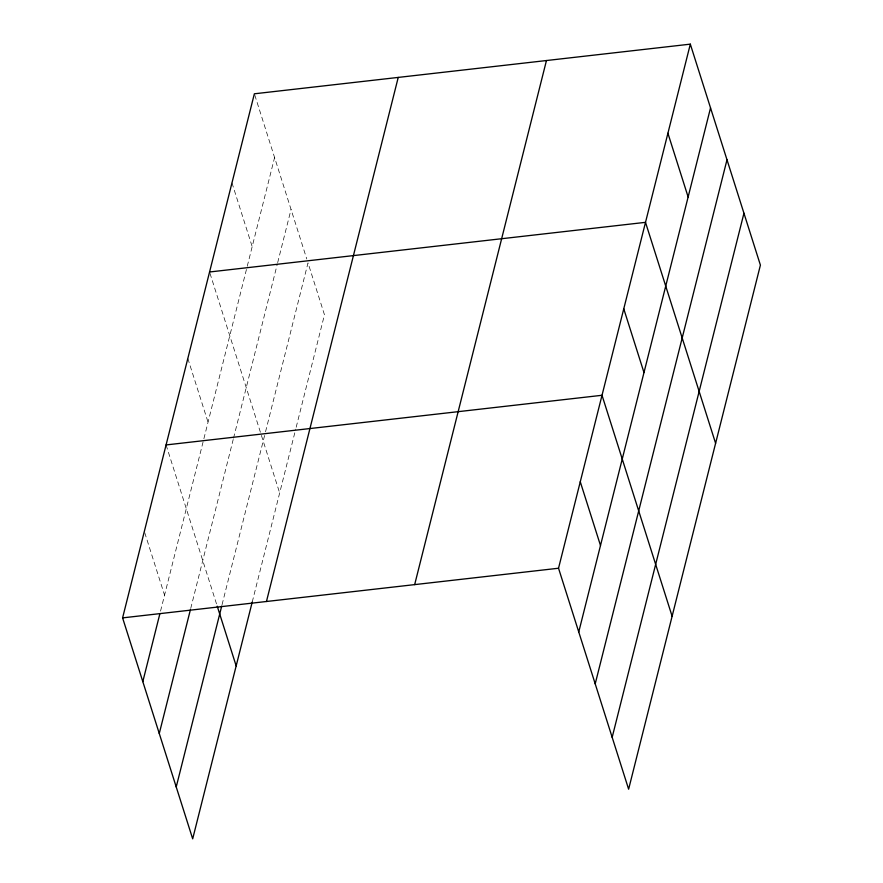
<?xml version="1.0" encoding="UTF-8"?>
<svg xmlns="http://www.w3.org/2000/svg" width="883" height="883" viewBox="0 0 883 883"><rect width="100%" height="100%" fill="white"/><g stroke="black" fill="none" stroke-linecap="round" stroke-linejoin="round"><path stroke-width="0.66" stroke-dasharray="4.42 3.31" d="M160.54 611.113L274.591 157.538M190.717 608.453L233.2 439.502M233.531 438.167L277.339 263.951M277.681 262.615L291.048 209.426M222.052 604.7L265.209 433.089M265.54 431.765L308.012 262.88L324.469 314.767L296.048 427.791M252.229 602.04L295.717 429.127M254.79 95.099L306.765 258.973M231.975 182.891L252.185 246.633M209.977 273.288L279.657 492.957M187.825 358.465L208.046 422.206M166.081 444.933L216.821 604.888M144.746 532.714L164.558 595.153"/><path stroke-width="1.32" d="M252.229 602.04L192.682 838.85L122.594 617.879L254.37 93.797L690.318 44.15L760.406 265.121L628.63 789.203L558.531 568.233L690.318 44.15M142.814 681.621L159.867 613.773M159.271 733.508L190.386 609.789M176.225 786.963L221.721 606.036M266.456 601.5L398.233 77.417M414.668 584.612L546.456 60.53M578.751 631.974L710.539 107.892M595.208 683.861L726.996 159.779M612.173 737.316L743.95 213.233M209.569 271.986L645.506 222.339L715.605 443.31M166.081 444.933L602.018 395.286L672.118 616.257M122.594 617.879L558.531 568.233M667.912 133.245L688.133 196.986M623.762 308.807L643.983 372.56M580.274 481.765L600.495 545.506M217.229 606.191L236.169 665.903"/></g></svg>
